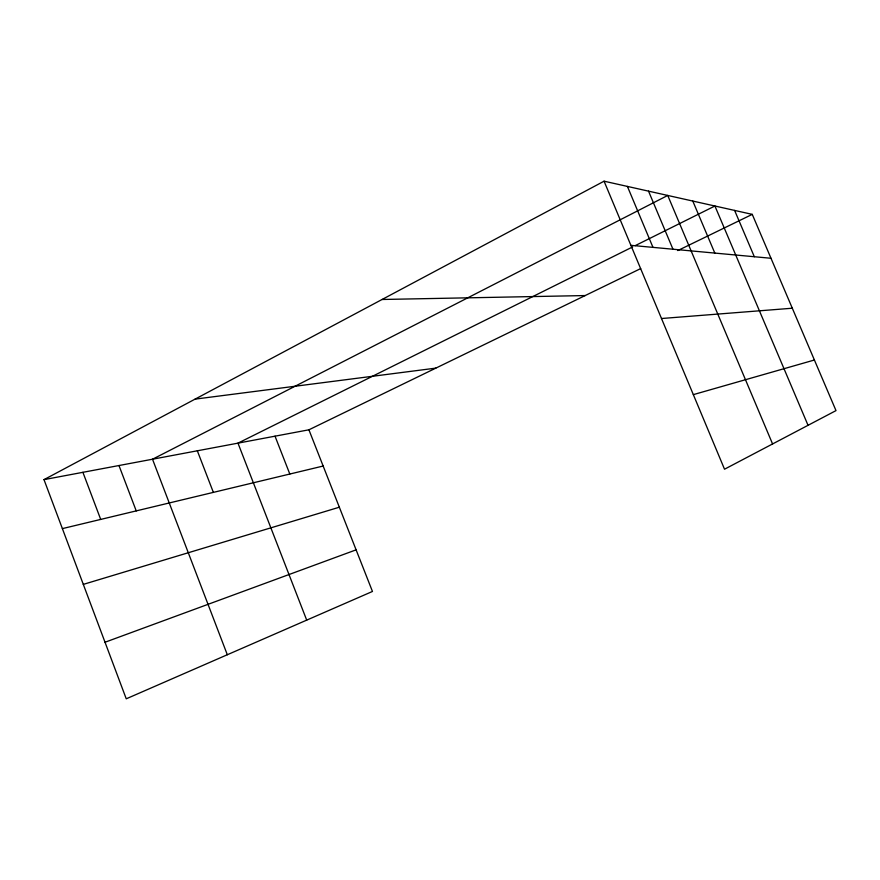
<?xml version="1.0" encoding="UTF-8"?>
<svg xmlns="http://www.w3.org/2000/svg" width="880" height="880" viewBox="0 0 880 880"><rect width="100%" height="100%" fill="white"/><g stroke="black" fill="none" stroke-linecap="round" stroke-linejoin="round"><path stroke-width="1.32" d="M44 479.633L308.913 429.803L372.46 591.459L126.247 698.808L44 479.633L604.065 181.192L752.257 214.368L836 410.608L724.526 469.216L604.065 181.192M632.72 246.884L237.974 443.146L306.702 620.125M635.14 245.674L714.912 206.008L808.038 425.304M308.913 429.803L640.684 268.587M677.776 250.569L752.257 214.368M105.017 642.246L356.103 549.846M83.303 584.386L339.339 507.21M693.33 394.636L814.407 360.008M62.381 528.616L323.158 466.037M195.107 399.124L435.842 368.126M661.496 318.516L792.308 308.22M382.085 299.486L585.189 295.559M630.894 245.333L770.99 258.269M734.613 210.419L754.325 256.729M692.791 201.058L714.813 253.088M772.574 443.949L667.733 195.448L152.515 459.228L227.315 654.742M648.527 191.147L672.969 249.227M627.407 186.417L652.982 247.379M275.022 436.183L289.817 474.034M197.329 450.791L213.367 492.382M118.976 465.531L136.235 510.895M82.907 472.318L100.705 519.42"/></g></svg>
